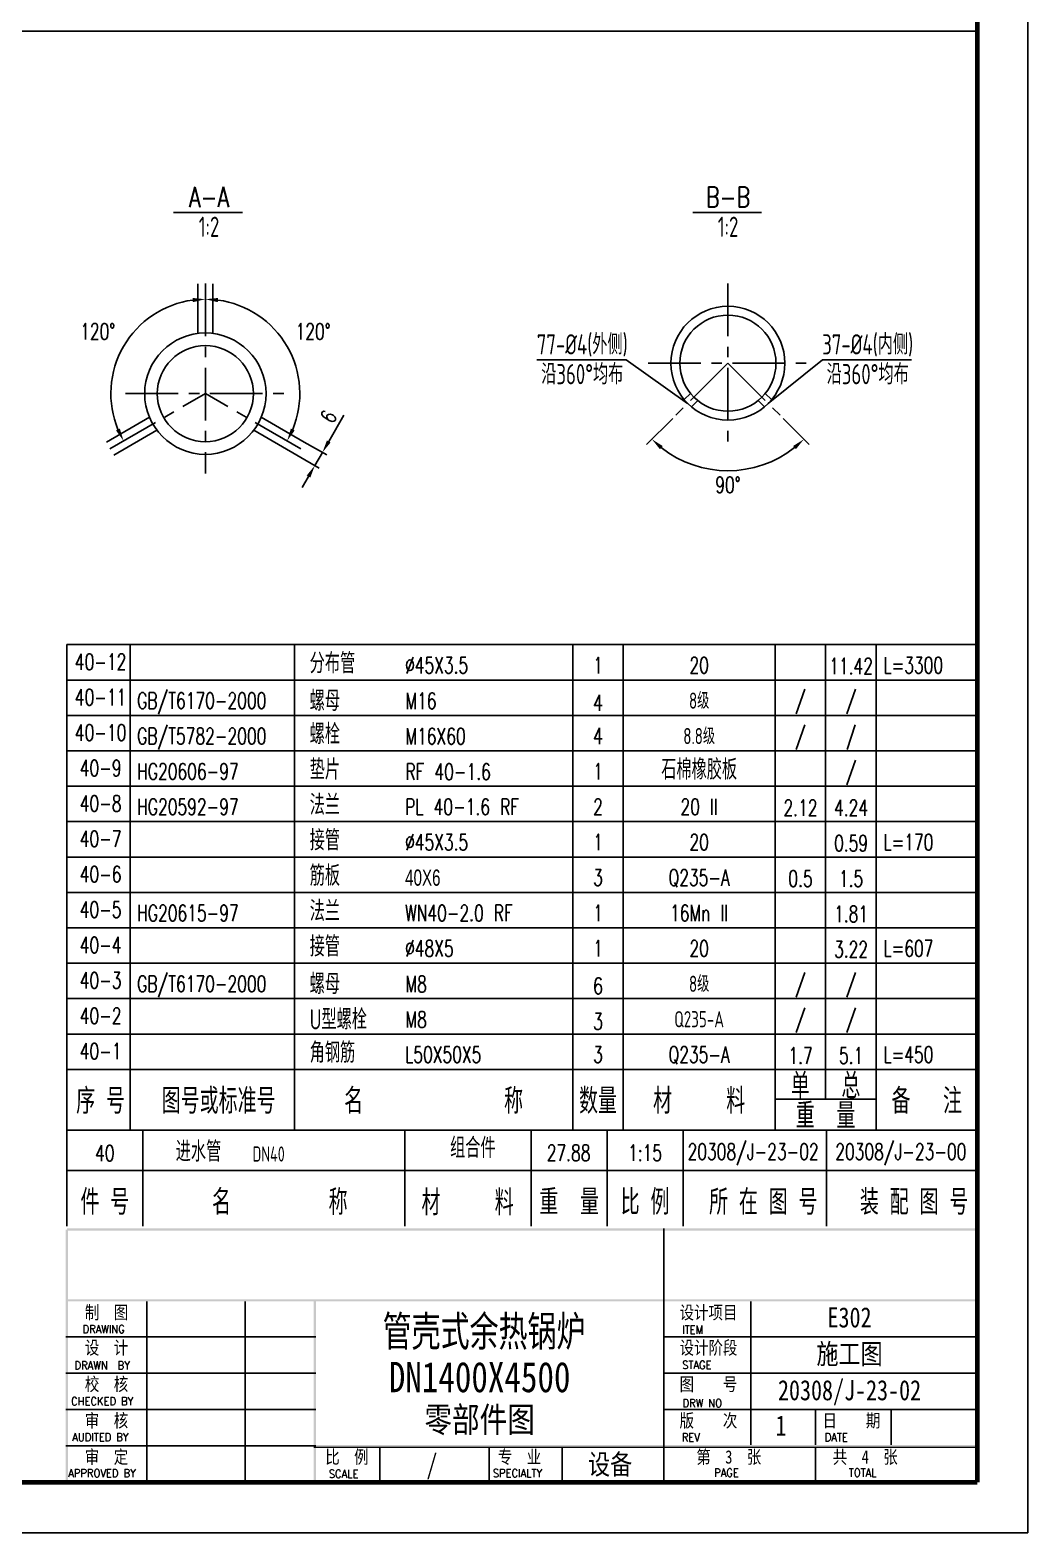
# Model space of a CAD drawing. Extents: x -28112 to -2231, y -2720 to 15724.
# Drawn here: x -5190 to -2231, y -2720 to 1738 of the extents above; entities that cross this region are included whole.
import ezdxf
from ezdxf.enums import TextEntityAlignment as Align

# ---------------------------------------------------------------- set-up
doc = ezdxf.new("R2010")
doc.units = 0
doc.header["$LTSCALE"] = 250
doc.header["$MEASUREMENT"] = 0
doc.linetypes.add('CENTER', pattern=[2, 1.25, -0.25, 0.25, -0.25])
doc.linetypes.add('DIVIDE', pattern=[1.25, 0.5, -0.25, 0, -0.25, 0, -0.25])
doc.layers.get('0').update_dxf_attribs({"linetype": 'CONTINUOUS'})
doc.layers.get('DEFPOINTS').update_dxf_attribs({"linetype": 'CONTINUOUS'})
for name, color, linetype in [('1', 7, 'CONTINUOUS'), ('2', 1, 'CONTINUOUS'), ('6', 2, 'DIVIDE'), ('66666', 1, 'CONTINUOUS')]:
    doc.layers.add(name, color=color, linetype=linetype)
doc.styles.add('HZ', font='isocp.shx', dxfattribs={"width": 0.75, "bigfont": 'hztxt.shx'})
doc.styles.add('HZ1', font='romans.shx', dxfattribs={"width": 0.7, "bigfont": 'hz1.shx'})
doc.styles.add('ROMANC', font='romanc')
doc.styles.get("Standard").update_dxf_attribs({"font": 'txt.shx', "width": 0.75})
doc.styles.add('STYLE1', font='SimSun.ttf', dxfattribs={"width": 0.8})
doc.styles.add('符号', font='gdt.shx', dxfattribs={"width": 0.7})
doc.dimstyles.new('STANDARD$0', dxfattribs={"dimscale": 15, "dimtxt": 3, "dimasz": 2.5, "dimexe": 1, "dimexo": 0, "dimgap": 1, "dimtad": 1, "dimdec": 0, "dimzin": 0, "dimdsep": 46, "dimtxsty": 'Standard', "dimcen": 0.09, "dimclrd": 7, "dimclre": 7, "dimclrt": 7, "dimadec": 0, "dimazin": 0, "dimtfac": 1, "dimtdec": 0, "dimtmove": 0, "dimatfit": 2, "dimfxl": 0, "dimtolj": 1, "dimtzin": 0, "dimarcsym": 0})
doc.dimstyles.new('STANDARD$2', dxfattribs={"dimscale": 15, "dimtxt": 3.2, "dimasz": 2.5, "dimexe": 1.5, "dimexo": 0, "dimgap": 1.2, "dimtad": 2, "dimtih": 1, "dimtoh": 1, "dimdec": 0, "dimzin": 0, "dimdsep": 46, "dimtxsty": 'HZ1', "dimcen": 0, "dimclrd": 7, "dimclre": 7, "dimclrt": 7, "dimadec": 0, "dimazin": 0, "dimtfac": 1.6, "dimtdec": 0, "dimtmove": 0, "dimatfit": 0, "dimfxl": 0, "dimtolj": 1, "dimtzin": 0, "dimarcsym": 0})

# ---------------------------------------------------------------- blocks, each defined once
blk = doc.blocks.new('*D216')
at = {"color": 7, "linetype": 'ByBlock'}
blk.add_arc((-7061.8, 18160), 280.2, 337.674, 82.326, dxfattribs=at)
for points in [[(-7024.8, 18431.5), (-7023.9, 18443.9), (-7061.8, 18440.2)], [(-6797, 18050.8), (-6808.2, 18056.3), (-6819.1, 18019.9)]]:
    blk.add_solid(points, dxfattribs=at)
at = {"layer": 'DEFPOINTS', "color": 0, "linetype": 'ByBlock'}
for p in [(-7061.8, 18486.8), (-6785.8, 18208.7), (-7061.8, 18160), (-6778.7, 17996.6), (-7061.8, 17923.6)]:
    blk.add_point(p, dxfattribs=at)
at = {"color": 7, "linetype": 'ByBlock', "insert": (-6742.4, 18344.4), "char_height": 48, "attachment_point": 5, "style": 'HZ1'}
blk.add_mtext('\\A1;120°', dxfattribs=at)
blk = doc.blocks.new('*D217')
at = {"color": 7, "linetype": 'ByBlock'}
blk.add_arc((-7061.8, 18160), 280.2, 97.674, 202.326, dxfattribs=at)
for points in [[(-7099.6, 18443.9), (-7098.8, 18431.5), (-7061.8, 18440.2)], [(-7315.3, 18056.3), (-7326.6, 18050.8), (-7304.4, 18019.9)]]:
    blk.add_solid(points, dxfattribs=at)
at = {"layer": 'DEFPOINTS', "color": 0, "linetype": 'ByBlock'}
for p in [(-7061.8, 18486.8), (-7241.9, 18374.7), (-7061.8, 18160), (-7344.8, 17996.6), (-7061.8, 17923.6)]:
    blk.add_point(p, dxfattribs=at)
at = {"color": 7, "linetype": 'ByBlock', "insert": (-7381.1, 18344.4), "char_height": 48, "attachment_point": 5, "style": 'HZ1'}
blk.add_mtext('\\A1;120°', dxfattribs=at)
blk = doc.blocks.new('*D218')
at = {"color": 7, "linetype": 'ByBlock'}
for p, q in [((-6695.8, 18018), (-6650.8, 18096)), ((-6768.2, 18016.5), (-6701.6, 17978.1)), ((-6790.7, 17977.5), (-6724.1, 17939.1)), ((-6737.1, 17946.6), (-6714.6, 17985.6)), ((-6755.8, 17914.1), (-6774.6, 17881.6))]:
    blk.add_line(p, q, dxfattribs=at)
for points in [[(-6701.2, 18021.2), (-6690.4, 18014.9), (-6714.6, 17985.6)], [(-6761.2, 17917.2), (-6750.4, 17911), (-6737.1, 17946.6)]]:
    blk.add_solid(points, dxfattribs=at)
at = {"layer": 'DEFPOINTS', "color": 0, "linetype": 'ByBlock'}
for p in [(-6768.2, 18016.5), (-6790.7, 17977.5), (-6714.6, 17985.6)]:
    blk.add_point(p, dxfattribs=at)
at = {"color": 7, "linetype": 'ByBlock', "insert": (-6696.4, 18092), "char_height": 45, "attachment_point": 5, "rotation": 60}
blk.add_mtext('\\A1;6', dxfattribs=at)
blk = doc.blocks.new('*D219')
at = {"color": 7, "linetype": 'ByBlock'}
for p, q in [((-1843.1, 586.5), (-1920.8, 508.8)), ((-1515.6, 586.5), (-1437.9, 508.8))]:
    blk.add_line(p, q, dxfattribs=at)
blk.add_arc((-1679.4, 750.2), 319, 231.74, 308.26, dxfattribs=at)
for points in [[(-1881, 495.1), (-1872.7, 504.4), (-1904.9, 524.7)], [(-1486, 504.4), (-1477.7, 495.1), (-1453.8, 524.7)]]:
    blk.add_solid(points, dxfattribs=at)
at = {"layer": 'DEFPOINTS', "color": 0, "linetype": 'ByBlock'}
for p in [(-1679.4, 750.2), (-1679.4, 750.2), (-1843.1, 586.5), (-1515.6, 586.5), (-1761.9, 442.1)]:
    blk.add_point(p, dxfattribs=at)
at = {"color": 7, "linetype": 'ByBlock', "insert": (-1679.4, 389.3), "char_height": 48, "attachment_point": 5, "style": 'HZ1'}
blk.add_mtext('\\A1;90°', dxfattribs=at)

msp = doc.modelspace()

# ---------------------------------------------------------------- linework, layer by layer
for p, q in [((-2230.7, -2719.9), (-2230.7, 6190.1)), ((-14845.7, -2719.9), (-2230.7, -2719.9))]:
    msp.add_line(p, q)
at = {"const_width": 13.5}
for points in [[(-2380.7, -2569.9), (-2380.7, 6040.1), (-14470.7, 6040.1), (-14470.7, -2569.9)], [(-14470.7, -2569.9), (-2380.7, -2569.9)]]:
    msp.add_lwpolyline(points, dxfattribs=at)
at = {"layer": '1', "color": 1}
for p, q in [((-14470.7, 1735.1), (-2380.7, 1735.1)), ((-3231.2, 660.6), (-3249.9, 642)), ((-3210, 639.4), (-3228.7, 620.8)), ((-3030.8, 639.4), (-3012.2, 620.8)), ((-3009.6, 660.6), (-2991, 642))]:
    msp.add_line(p, q, dxfattribs=at)
at = {"layer": '1', "color": 0}
for p, q in [((-3686.7, 760.4), (-3422.1, 760.4)), ((-3239.8, 630.9), (-3422.1, 760.4)), ((-3001.1, 630.9), (-2840.1, 760.4)), ((-2840.1, 760.4), (-2575.5, 760.4))]:
    msp.add_line(p, q, dxfattribs=at)
at = {"layer": '1'}
for p, q in [((-5080.7, -84.8), (-2380.7, -84.8)), ((-4893.6, -1524.8), (-4893.6, -84.8)), ((-4405.7, -1524.8), (-4405.7, -84.8)), ((-3580.7, -1524.8), (-3580.7, -84.8)), ((-3430.7, -1524.8), (-3430.7, -84.8)), ((-2980.7, -1524.8), (-2980.7, -84.8)), ((-2830.7, -1344.8), (-2830.7, -84.8)), ((-2680.7, -1524.8), (-2680.7, -84.8)), ((-5080.7, -189.8), (-2380.7, -189.8)), ((-5080.7, -294.8), (-2380.7, -294.8)), ((-5080.7, -399.8), (-2380.7, -399.8)), ((-5080.7, -504.8), (-2380.7, -504.8)), ((-5080.7, -609.8), (-2380.7, -609.8)), ((-5080.7, -714.8), (-2380.7, -714.8)), ((-5080.7, -819.8), (-2380.7, -819.8)), ((-5080.7, -924.8), (-2380.7, -924.8)), ((-5080.7, -1029.8), (-2380.7, -1029.8)), ((-5080.7, -1134.8), (-2380.7, -1134.8)), ((-5080.7, -1239.8), (-2380.7, -1239.8)), ((-5080.7, -1344.8), (-2380.7, -1344.8)), ((-2830.7, -1433.4), (-2830.7, -1344.8)), ((-2980.7, -1433.4), (-2680.7, -1433.4)), ((-4855.7, -1809.8), (-4855.7, -1524.7)), ((-4078.6, -1809.8), (-4078.6, -1524.7)), ((-3703.6, -1809.8), (-3703.6, -1524.7)), ((-3478.6, -1809.8), (-3478.6, -1524.7)), ((-3253.6, -1809.8), (-3253.6, -1524.7)), ((-2828, -1809.8), (-2828, -1524.7))]:
    msp.add_line(p, q, dxfattribs=at)
at = {"layer": '1', "color": 1}
for radius in [168.8, 142.5]:
    msp.add_circle((-3120.4, 750.2), radius, dxfattribs=at)
at = {"layer": '2'}
for p, q in [((-4764.3, 1197.5), (-4560.1, 1197.5)), ((-3224.9, 1197.5), (-3020.8, 1197.5)), ((-4692.6, 985.8), (-4692.6, 838.4)), ((-4647.6, 985.8), (-4647.6, 838.4)), ((-4963.7, 516.3), (-4836.1, 590)), ((-4376.6, 516.3), (-4504.2, 590)), ((-4941.2, 477.3), (-4813.6, 551.1)), ((-4399.1, 477.3), (-4526.7, 551.1)), ((-5080.7, -1524.8), (-5080.7, -84.8)), ((-2380.7, -1344.8), (-5080.7, -1344.8)), ((-5080.7, -1524.7), (-5080.7, -1809.8)), ((-5080.7, -1524.8), (-2380.7, -1524.8)), ((-5080.7, -1524.8), (-2380.7, -1524.8)), ((-5079, -1524.8), (-2380.7, -1524.8)), ((-5080.7, -1644.8), (-2380.7, -1644.8))]:
    msp.add_line(p, q, dxfattribs=at)
at = {"layer": '2', "color": 0, "linetype": 'CENTER', "ltscale": 0.5}
for p, q in [((-4670.1, 986.6), (-4670.1, 423.4)), ((-3120.4, 986.7), (-3120.4, 513.7)), ((-3356.9, 750.2), (-2884, 750.2)), ((-3120.4, 750.2), (-3284.2, 586.5)), ((-3120.4, 750.2), (-2956.7, 586.5)), ((-4953.1, 496.4), (-4670.1, 659.8)), ((-4906.6, 659.8), (-4433.7, 659.8)), ((-4387.1, 496.4), (-4670.1, 659.8))]:
    msp.add_line(p, q, dxfattribs=at)
at = {"layer": '2'}
for radius in [180, 142.5]:
    msp.add_circle((-4670.1, 659.8), radius, dxfattribs=at)
at = {"layer": '6', "color": 7, "linetype": 'Continuous'}
for p, q in [((-4843.7, -2033.3), (-4843.7, -2569.9)), ((-4552.3, -2033.3), (-4552.3, -2569.9)), ((-3052.8, -2033.3), (-3052.8, -2458.8)), ((-5084, -2137.9), (-4342.3, -2137.9)), ((-3310.7, -2137.9), (-2380.7, -2137.9)), ((-5084, -2245.9), (-4342.3, -2245.9)), ((-3310.7, -2245.9), (-2380.7, -2245.9)), ((-5084, -2353.9), (-4342.3, -2353.9)), ((-3310.7, -2353.9), (-2380.7, -2353.9)), ((-2860.5, -2458.8), (-2860.5, -2353.9)), ((-2636.4, -2458.8), (-2636.4, -2353.9)), ((-5084, -2461.9), (-4342.3, -2461.9))]:
    msp.add_line(p, q, dxfattribs=at)
for points, const_width in [([(-3310.7, -2569.9), (-3310.7, -1816.5)], 4.5), ([(-4349, -2465.6), (-2380.7, -2465.6)], 3.75)]:
    msp.add_lwpolyline(points, dxfattribs=dict(at, const_width=const_width))
at = {"layer": '66666', "color": 7}
for p, q in [((-4152.3, -2569.9), (-4152.3, -2465.6)), ((-3828.2, -2569.9), (-3828.2, -2465.6)), ((-3611.8, -2569.9), (-3611.8, -2465.6)), ((-2860.7, -2569.9), (-2860.7, -2465.6))]:
    msp.add_line(p, q, dxfattribs=at)
at = {"layer": '66666', "color": 7, "const_width": 4.5}
for points in [[(-2380.7, -1816.5), (-2380.7, -2569.9)], [(-5084, -2569.9), (-2380.7, -2569.9)]]:
    msp.add_lwpolyline(points, dxfattribs=at)
at = {"layer": '66666', "color": 7}
for points in [[(-5084, -2569.9), (-5084, -1819.9), (-5077.3, -2569.9), (-5077.3, -1819.9)], [(-5080.7, -1816.5), (-2380.7, -1816.5), (-5080.7, -1823.3), (-2380.7, -1823.3)], [(-5080.7, -2026.5), (-2380.7, -2026.5), (-5080.7, -2033.3), (-2380.7, -2033.3)], [(-4349, -2569.9), (-4349, -2029.9), (-4342.3, -2569.9), (-4342.3, -2029.9)], [(-4349, -2458.8), (-2384, -2458.8), (-4349, -2465.6), (-2384, -2465.6)]]:
    msp.add_solid(points, dxfattribs=at)

# ---------------------------------------------------------------- texts
at = {"layer": '1'}
for s, height, width, p in [('A-A', 60, 0.75, (-4659.3, 1213.2)), ('B-B', 60, 0.75, (-3120, 1213.2)), ('40-12', 48, 0.7, (-4980.8, -159.8)), ('1', 48, 0.7, (-3505.7, -169.9)), ('20', 48, 0.7, (-3205.7, -169.9)), ('40-11', 48, 0.7, (-4980.8, -264.8)), ('40-10', 48, 0.7, (-4980.8, -369.8)), ('40-9', 48, 0.7, (-4980.8, -474.8)), ('1', 48, 0.7, (-3505.7, -484.9)), ('40-8', 48, 0.7, (-4980.8, -579.8)), ('2', 48, 0.7, (-3505.7, -589.9)), ('20 II', 48, 0.7, (-3205.7, -589.9)), ('40-7', 48, 0.7, (-4980.8, -684.8)), ('1', 48, 0.7, (-3505.7, -694.9)), ('20', 48, 0.7, (-3205.7, -694.9)), ('40-6', 48, 0.7, (-4980.8, -789.8)), ('3', 48, 0.7, (-3505.7, -799.9)), ('Q235-A', 48, 0.7, (-3205.7, -799.9)), ('40-5', 48, 0.7, (-4980.8, -894.8)), ('1', 48, 0.7, (-3505.7, -904.9)), ('16Mn II', 48, 0.7, (-3205.7, -904.9)), ('40-4', 48, 0.7, (-4980.8, -999.8)), ('1', 48, 0.7, (-3505.7, -1009.9)), ('20', 48, 0.7, (-3205.7, -1009.9)), ('40-3', 48, 0.7, (-4980.8, -1104.8)), ('40-2', 48, 0.7, (-4980.8, -1209.8)), ('40-1', 48, 0.7, (-4980.8, -1314.8)), ('3', 48, 0.7, (-3505.7, -1324.9)), ('Q235-A', 48, 0.7, (-3205.7, -1324.9)), ('40', 48, 0.7, (-4968.2, -1617.1))]:
    msp.add_text(s, height=height, dxfattribs=dict(at, width=width)).set_placement(p, align=Align.CENTER)
for s, height, style, width, p in [('1:2', 60, 'HZ', 0.75, (-4659.3, 1124.8)), ('1:2', 60, 'HZ', 0.75, (-3120, 1124.8)), ('77-%%C4(外侧)', 60, 'HZ', 0.75, (-3552.3, 776.1)), ('37-%%C4(内侧)', 60, 'HZ', 0.75, (-2705.8, 776.1)), ('沿360%%D均布', 60, 'HZ', 0.75, (-3552.3, 687.7)), ('沿360%%D均布', 60, 'HZ', 0.75, (-2705.8, 687.7)), ('8级', 48, 'HZ', 0.75, (-3205.7, -274.9)), ('4', 48, 'HZ1', 0.75, (-3505.7, -281.3)), ('4', 48, 'HZ1', 0.75, (-3505.7, -379.9)), ('8.8级', 48, 'HZ', 0.75, (-3205.7, -379.9)), ('石棉橡胶板', 60, 'HZ', 0.75, (-3205.7, -484.9)), ('8级', 48, 'HZ', 0.75, (-3205.7, -1114.9)), ('6', 48, 'HZ1', 0.75, (-3505.7, -1121.3)), ('3', 48, 'HZ1', 0.75, (-3505.7, -1226.3)), ('Q235-A', 48, 'HZ', 0.75, (-3205.7, -1219.9)), ('组合件', 60, 'HZ', 0.75, (-3876.9, -1607.4)), ('E302', 60, 'STYLE1', 0.8, (-2759.7, -2110.4)), (' 管壳式余热锅炉', 90, 'STYLE1', 0.7, (-3865, -2166.4)), ('施工图', 60, 'STYLE1', 0.8, (-2759.7, -2218.7)), ('DN1400X4500', 90, 'STYLE1', 0.8, (-3856.7, -2302.4)), ('20308/J-23-02', 60, 'STYLE1', 0.8, (-2759.7, -2326.4)), ('零部件图', 75, 'STYLE1', 0.8, (-3856.7, -2421.2)), ('1', 60, 'STYLE1', 0.8, (-2963.1, -2431.3)), ('/', 60, 'STYLE1', 0.8, (-3998.2, -2546.3)), ('设备', 60, 'STYLE1', 0.8, (-3469.6, -2546.3))]:
    msp.add_text(s, height=height, dxfattribs=dict(at, style=style, width=width)).set_placement(p, align=Align.CENTER)
for s, height, style, width, p in [('分布管', 60, 'HZ', 0.75, (-4360.7, -169.9)), ('螺母 ', 60, 'HZ', 0.75, (-4360.7, -281.3)), ('螺栓', 60, 'HZ', 0.75, (-4360.7, -379.9)), ('垫片', 60, 'HZ', 0.75, (-4360.7, -484.9)), ('法兰', 60, 'HZ', 0.75, (-4360.7, -589.9)), ('接管', 60, 'HZ', 0.75, (-4360.7, -694.9)), ('筋板', 60, 'HZ', 0.75, (-4360.7, -799.9)), ('40X6', 48, '符号', 0.7, (-4077.7, -799.9)), ('法兰', 60, 'HZ', 0.75, (-4360.7, -904.9)), ('接管', 60, 'HZ', 0.75, (-4360.7, -1009.9)), ('螺母 ', 60, 'HZ', 0.75, (-4360.7, -1121.3)), ('U型螺栓', 60, 'HZ', 0.75, (-4360.7, -1226.3)), ('角钢筋', 60, 'HZ', 0.75, (-4360.7, -1324.9)), ('进水管', 60, 'HZ', 0.75, (-4758, -1618.3)), ('DN40', 45, 'HZ', 0.75, (-4530.4, -1618.3))]:
    msp.add_text(s, height=height, dxfattribs=dict(at, style=style, width=width)).set_placement(p)
at = {"layer": '1', "width": 0.7}
for s, p in [('%%c45X3.5', (-4077.7, -169.9)), ('L=3300', (-2659.3, -169.9)), ('GB/T6170-2000', (-4872.3, -274.9)), ('M16', (-4076.7, -275.7)), ('GB/T5782-2000', (-4872.3, -379.9)), ('M16X60', (-4076.7, -380.7)), ('HG20606-97', (-4872.3, -484.9)), ('RF 40-1.6', (-4076.7, -485.7)), ('HG20592-97', (-4872.3, -589.9)), ('PL 40-1.6 RF', (-4077.7, -589.9)), ('%%c45X3.5', (-4077.7, -694.9)), ('L=170', (-2659.3, -694.9)), ('HG20615-97', (-4872.3, -904.9)), ('WN40-2.0 RF', (-4077.7, -904.9)), ('%%c48X5', (-4077.7, -1009.9)), ('L=607', (-2659.3, -1009.9)), ('GB/T6170-2000', (-4872.3, -1114.9)), ('M8', (-4076.7, -1115.7)), ('M8', (-4076.7, -1220.7)), ('L50X50X5', (-4077.7, -1324.9)), ('L=450', (-2659.3, -1324.9))]:
    msp.add_text(s, height=48, dxfattribs=at).set_placement(p)
at = {"layer": '1'}
for s, width, p in [('11.42', 0.7, (-2755.1, -148.8)), ('/', 0.7, (-2905.1, -253.8)), ('/', 0.7, (-2755.1, -253.8)), ('/', 0.7, (-2905.1, -358.8)), ('/', 0.65, (-2755.1, -358.8)), ('/', 0.7, (-2755.1, -463.8)), ('2.12', 0.7, (-2905.1, -568.8)), ('4.24', 0.7, (-2755.1, -568.8)), ('0.59', 0.7, (-2755.1, -673.8)), ('0.5', 0.7, (-2905.1, -778.8)), ('1.5', 0.7, (-2755.1, -778.8)), ('1.81', 0.7, (-2755.1, -883.8)), ('3.22', 0.7, (-2755.1, -988.8)), ('/', 0.7, (-2905.1, -1093.8)), ('/', 0.7, (-2755.1, -1093.8)), ('/', 0.7, (-2905.1, -1198.8)), ('/', 0.7, (-2755.1, -1198.8)), ('1.7', 0.7, (-2905.1, -1303.8)), ('5.1', 0.7, (-2755.1, -1303.8)), ('20308/J-23-02', 0.7, (-3045.6, -1592.3)), ('20308/J-23-00', 0.7, (-2607.6, -1592.3)), ('27.88', 0.7, (-3592.8, -1592.3)), ('1:15', 0.7, (-3366.1, -1592.3))]:
    msp.add_text(s, height=48, dxfattribs=dict(at, width=width)).set_placement(p, align=Align.MIDDLE)
at = {"layer": '1', "style": 'HZ', "width": 0.75}
for s, p in [('单', (-2905.7, -1389.8)), ('总', (-2755.7, -1389.8)), ('序 号', (-4980.8, -1434.8)), ('图号或标准号', (-4630.7, -1434.8)), ('名             称', (-3993.2, -1434.8)), ('数量', (-3505.7, -1434.8)), ('材     料', (-3205.7, -1434.8)), ('备   注', (-2530.7, -1434.8)), ('重  量', (-2830.7, -1478.4)), ('件 号', (-4968.2, -1734.8)), ('名         称', (-4449.3, -1734.8)), ('重  量', (-3591.1, -1734.8)), ('比 例', (-3366.1, -1734.8)), ('所 在 图 号', (-3015.5, -1734.8)), ('装 配 图 号', (-2568.2, -1734.8)), ('材     料', (-3892.4, -1736.1))]:
    msp.add_text(s, height=75, dxfattribs=at).set_placement(p, align=Align.MIDDLE)
at = {"layer": '6', "color": 7, "linetype": 'Continuous', "style": 'STYLE1', "width": 0.8}
for s, p in [('制  图', (-5027.5, -2085.4)), ('设计项目', (-3263.7, -2085.5)), ('设  计', (-5027.5, -2190)), ('设计阶段', (-3263.7, -2190.1)), ('校  核', (-5027.5, -2298)), ('图    号', (-3263.7, -2298.1)), ('审  核', (-5027.5, -2406)), ('版    次', (-3263.7, -2406.1)), ('日    期', (-2839.7, -2406.1)), ('审  定', (-5027.5, -2514)), ('比  例', (-4314.5, -2514)), ('专  业', (-3802.8, -2514)), ('第  3  张', (-3214, -2514)), ('共  4  张', (-2809.4, -2514))]:
    msp.add_text(s, height=39.27, dxfattribs=at).set_placement(p)
at = {"layer": '66666', "color": 7, "style": 'ROMANC', "width": 0.9}
for s, p in [('DRAWING', (-5034.1, -2127.2)), ('ITEM', (-3256, -2128.9)), ('DRAWN  BY', (-5058, -2234.7)), ('STAGE', (-3256, -2233.5)), ('CHECKED BY', (-5068.3, -2341.2)), ('DRW NO', (-3254.6, -2346.9)), ('AUDITED BY', (-5064.9, -2447.7)), ('REV', (-3257.3, -2448.2)), ('DATE', (-2833.3, -2448.2)), ('APPROVED BY', (-5076.8, -2554.6)), ('SCALE', (-4304.1, -2556.7)), ('SPECIALTY', (-3817.7, -2554.6)), ('PAGE', (-3161.2, -2553.1)), ('TOTAL', (-2761.9, -2553.1))]:
    msp.add_text(s, height=24, dxfattribs=at).set_placement(p)

# ---------------------------------------------------------------- dimensions: what is measured, and where the dimension line sits
at = {"layer": '1', "color": 0}
for base, line1, line2, picture, middle, set_off in [((-4850.2, 874.5), ((-4953.1, 496.4), (-4670.1, 659.8)), ((-4670.1, 986.6), (-4670.1, 423.4)), '*D217', (-4989.5, 844.2), (2391.6, -17500.2)), ((-4394.2, 708.5), ((-4387.1, 496.4), (-4670.1, 659.8)), ((-4670.1, 986.6), (-4670.1, 423.4)), '*D216', (-4350.8, 844.2), (2391.6, -17500.2)), ((-3203, 442.1), ((-3120.4, 750.2), (-2956.7, 586.5)), ((-3120.4, 750.2), (-3284.2, 586.5)), '*D219', (-3120.4, 389.3), (-1441.1, 0))]:
    dim = msp.add_angular_dim_2l(base=base, line1=line1, line2=line2, dimstyle='STANDARD$2', dxfattribs=at)
    dim.commit()
    dim.dimension.update_dxf_attribs({"geometry": picture, "text_midpoint": middle, "insert": set_off})
dim = msp.add_aligned_dim(p1=(-4399.1, 477.3), p2=(-4376.6, 516.3), distance=-61.9, text='6', dimstyle='STANDARD$0', dxfattribs=at)
dim.commit()
dim.dimension.update_dxf_attribs({"geometry": '*D218', "text_midpoint": (-4304.8, 591.8), "insert": (2391.6, -17500.2)})

doc.saveas('drawing.dxf')
